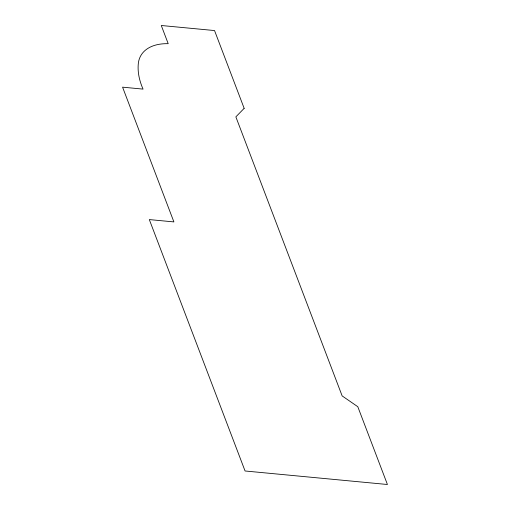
<?xml version="1.0" encoding="UTF-8"?>
<svg xmlns="http://www.w3.org/2000/svg" width="510" height="510" viewBox="0 0 510 510"><rect width="100%" height="100%" fill="white"/><g stroke="black" fill="none" stroke-linecap="round" stroke-linejoin="round"><path stroke-width="0.76" d="M244.162 108.343L235.862 116.866L342.146 395.913L357.797 406.712L387.428 484.5L245.068 470.985L149.315 219.58L173.897 221.914L122.572 87.165L143.055 89.11A88.714 53.76 28.8 0 1 138.331 63.476A52.014 31.518 28.8 0 1 168.204 43.688L161.281 25.5L214.538 30.555L244.162 108.343"/></g></svg>
